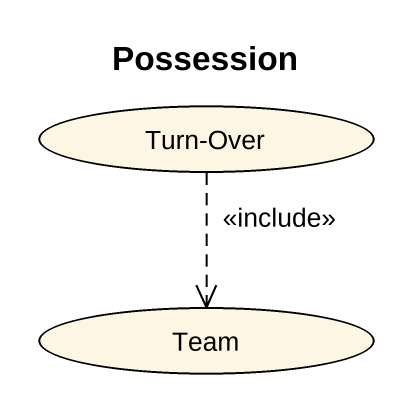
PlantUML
@startuml
title Possession
usecase "Turn-Over" as Turn_Over
usecase Team
Turn_Over ..> Team : <<include>>
@enduml
